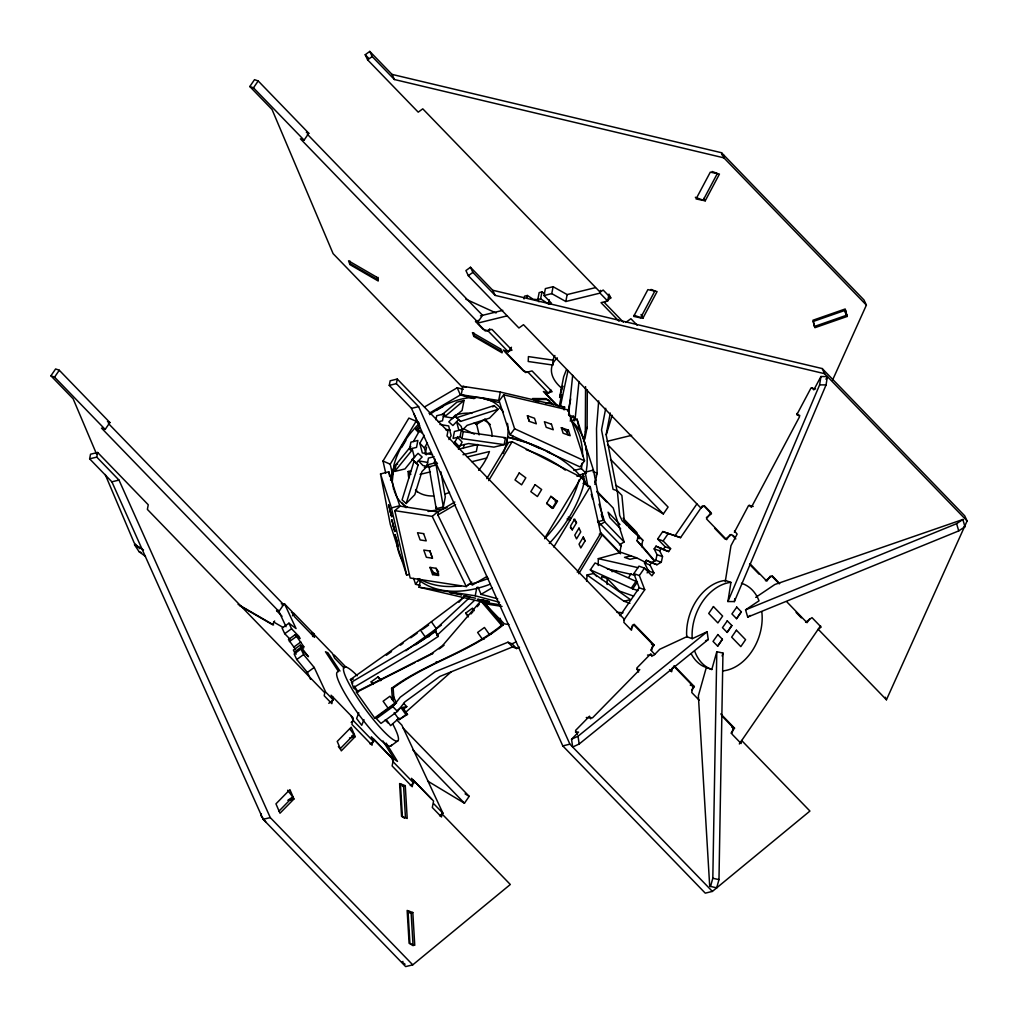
<?xml version="1.0" encoding="UTF-8"?>
<svg xmlns="http://www.w3.org/2000/svg" width="1018" height="1018" viewBox="0 0 1018 1018"><rect width="100%" height="100%" fill="white"/><g stroke="black" fill="none" stroke-linecap="round" stroke-linejoin="round"><path stroke-width="1.5" d="M583.683 440.425L585.325 431.963L585.566 386.649M583.505 441.418L584.917 438.669L587.106 427.382L587.322 389.881M598.215 565.499L598.304 558.653L621.044 552.38L636.581 557.8L646.29 562.75M601.651 579.547L601.689 576.544L607.173 578.504L619.249 591L633.59 596.103M607.11 584.485L607.173 578.504M709.699 886.22L710.5 886.5L712.816 878.267L716.799 651.711L722.958 653.06L718.975 879.616L716.659 887.861L709.699 886.22L698.373 695.765L706.454 667.006M349.963 261.079L349.848 263.535L378.085 279.899L378.187 277.443M473.828 332.873L473.726 335.329L501.963 351.681M586.61 581.291L587.068 574.979L593.659 573.478L630.549 599.704L623.97 601.218L587.068 574.979M295.449 649.268L288.463 639.571L295.296 634.608L303.746 646.583L303.631 648.021L300.195 645.119L293.362 650.095L296.111 654.218M598.686 400.901L596.51 428.654L597.108 472.95L594.881 484.403M568.604 414.899L572.676 375.349M575.068 419.48L578.975 381.508M578.479 475.19L586.024 473.332L581.443 468.598L582.118 463.203M586.024 473.332L587.055 465.251A110.466 70.56 -44.1 0 0 572.307 421.465M725.249 581.774L730.975 545.686L737.121 534.119L734.5 530.9M812.071 387.756L813.827 389.894L820.941 376.52L827.392 376.571L826.069 384.919L734.36 601.587L727.908 601.536L730.937 582.423L725.452 580.464L723.162 580.731A45.632 33.467 -70.4 0 0 686.603 634.15L686.781 636.721L692.265 638.668L707.116 631.771L708.248 639.558L579.166 744.018L572.676 747.021L571.543 739.233L578.529 732.12L575.424 731.942M734.36 601.587L734.831 598.635M727.908 601.536L819.617 384.868L820.941 376.52M486.96 576.455L472.199 585.134L437.88 514.981L438.504 511.634L454.83 502.039M328.789 703.298L333.344 699.99L331.104 695.205L353.195 717.957L351.935 724.422L372.028 745.189L373.288 738.724L393.381 759.492L392.121 765.956L412.214 786.723L413.473 780.259L433.566 801.026L432.306 807.49L441.481 816.97L442.066 813.967L510.311 884.489L412.761 964.848L405.648 966.591L263.166 819.337L111.878 481.819L89.635 458.838L90.538 454.219L97.652 452.476L148.259 504.775L147.368 509.394L324.78 692.749L324.195 695.752L331.843 703.654L333.102 697.19M412.761 964.848L270.279 817.594L118.991 480.076L96.748 457.095L97.652 452.476M721.558 715.565L733.189 727.577L731.929 734.042L741.104 743.522L741.689 740.531L809.934 811.053L712.384 891.412L705.27 893.155L562.789 745.901L411.501 408.383L389.258 385.402L390.161 380.783L397.274 379.04L447.882 431.339L446.991 435.959L624.403 619.313L623.818 622.316L631.465 630.206L632.471 625.039M712.384 891.412L569.902 744.158L418.614 406.64L396.371 383.646L397.274 379.04M414.962 456.675L404.999 468.929L394.742 471.436L396.091 464.513L410.788 446.457M409.567 449.078L410.903 442.156L417.876 440.45L416.54 447.373L409.567 449.078L411.399 450.974L394.742 471.436M425.219 454.155L426.555 447.233M440.934 471.868L445.273 496.975L443.326 506.951L436.213 508.695L428.985 466.778L427.14 464.882L428.463 458.087L434.164 456.7M435.908 419.798L436.697 415.726L443.823 413.982L445.655 415.878L464.03 400.443L462.096 410.419L452.183 418.742M443.326 506.951L436.098 465.035L434.266 463.139L435.055 459.067M443.823 413.982L442.499 420.778L438.224 421.821M436.213 508.695L436.506 507.168M557.215 405.342L545.572 393.317L552.163 391.701L532.058 370.934L525.479 372.55L505.386 351.783L512.029 350.154L491.936 329.387L485.293 331.015L477.646 323.113L478.193 320.339M460.06 436.709L461.409 429.774L454.435 431.492L453.086 438.414L460.06 436.709L461.892 438.605L504.164 444.624L505.513 437.689L463.241 431.67L461.409 429.774M461.892 438.605L463.241 431.67M463.457 447.996L464.132 444.535M524.028 298.948L524.563 296.174L527.362 295.487L533.088 299.216L537.364 299.623M526.815 298.261L527.362 295.487M503.134 453.494A68.524 43.774 -44.1 0 0 506.264 444.102L507.613 437.18A68.282 43.621 -44.1 0 0 507.486 423.348M587.857 486.668A102.385 58.141 11 0 0 550.254 452.717L527.591 442.792A102.869 58.42 11 0 0 507.727 437.155L506.277 444.102M538.967 301.812L537.809 299.521L539.158 292.599L541.958 291.911L544.579 293.629M537.809 299.521L540.609 298.847L541.958 291.911M540.609 298.847L548.498 303.975L551.501 303.249L544.032 295.525L545.381 288.603L553.105 286.707L567.153 294.584L595.403 287.649M548.498 303.975L549.313 299.826M544.032 295.525L551.756 293.629L553.105 286.707M551.756 293.629L565.817 301.506L567.153 294.584M568.528 411.539L569.126 408.447M618.995 321.23L601.014 302.651L607.657 301.023L600.009 293.12L600.544 290.346M607.657 301.023L608.993 294.1M605.735 408.294L601.536 429.914L613.078 489.353L617.315 490.701L621.896 495.435L624.25 520.122L626.77 525.53M610.316 413.028L606.117 434.648L617.073 491.045M619.809 552.469L621.158 545.533M672.402 667.872L671.651 671.74L669.539 669.564M500.538 604.832L483.372 602.211L419.047 587.182L420.434 580.184M474.897 398.382L461.218 394.742L462.872 386.344L500.322 392.07L564.646 407.098L564.099 409.898M500.322 392.07L498.667 400.481L461.218 394.742M499.545 602.274L475.215 595.784L476.882 587.386M559.073 407.175L561.605 394.869L560.511 395.239M560.447 406.08L568.019 370.527M568.069 411.285L570.704 398.929M654.421 561.109L637.077 540.787L638.222 535.519L622.189 520.783L619.669 515.388L617.315 490.701M654.93 561.071L641.658 545.521L642.816 540.253L638.222 535.519M652.551 562.152L655.783 560.294L657.043 554.683L654.167 548.88L656.012 546.182L668.61 551.578L670.607 548.677L663.138 540.952L657.641 539.006L662.769 531.549L680.571 537.631L702.395 505.882M651.482 562.763L656.966 564.71L661.267 562.254L662.527 556.63L659.651 550.827L654.167 548.88M578.975 479.923L578.249 482.85A110.466 70.56 -44.1 0 1 544.681 538.751M691.26 653.887A45.632 33.467 -70.4 0 0 703.438 666.383L711.798 669.5L716.799 651.711M722.131 656.025L722.958 653.06M606.283 434.762L612.174 415.306M412.214 459.347L416.286 463.012L422.152 457.006L418.08 453.341L412.214 459.347L414.046 461.243L402.085 499.863L406.157 503.528L414.784 494.71L421.948 471.576L427.331 466.053M406.157 503.528L418.131 464.908L416.286 463.012M261.397 813.84L260.799 815.405L265.94 822.213M358.807 712.816L356.618 718.504L361.746 725.312L363.935 719.624M566.428 369.687L563.641 376.825L559.62 397.529L562.763 386.013L560.969 390.607M585.325 431.963L587.106 427.382M596.204 475.241L597.108 472.95L592.972 471.881M594.868 482.163L595.759 479.872M394.64 465.71L392.604 470.405A102.385 58.141 11 0 0 391.23 477.582M393.292 472.632L391.256 477.327A102.385 58.141 11 0 0 390.518 480.165M832.559 380.096L866.382 305.107L863.989 299.979L721.507 152.725L392.019 74.39L369.776 51.409L365.22 54.73L367.613 59.846L418.22 112.158L422.775 108.837L600.187 292.191L603.152 290.041L610.787 297.943L604.412 302.575L623.449 322.261M805.607 622.265L811.982 617.621L821.157 627.101L818.192 629.251L886.436 699.786L967.1 520.949L964.708 515.821L822.226 368.567L492.725 290.245L470.481 267.263L465.926 270.572L468.318 275.7L518.938 328L523.494 324.691L700.906 508.046L703.871 505.895L711.506 513.785L706.403 517.5M642.829 318.316L657.094 291.555L647.881 289.621L633.654 316.394L642.829 318.316L641.035 314.473M705.207 200.839L719.446 174.078L710.297 172.157L696.058 198.917L705.207 200.839L704.011 198.281M734.372 532.236L748.599 505.475L753.205 506.442M825.967 379.243L827.392 376.571M419.467 430.792L413.435 441.532M432.523 454.664L422.317 452.921L419.823 443.263L424.277 435.335M426.198 454.906L424.417 448.009L427.382 442.715M448.913 439.56L451.139 435.589L448.645 425.944L439.903 424.442M274.631 620.98L272.519 624.708L239.726 605.71M385.695 473.077L382.997 461.027L408.88 418.08L416.12 421.248L419.314 424.684M392.592 474.732L390.238 464.195L416.12 421.248M401.652 447.487L405.877 440.476M486.795 478.651L508.631 442.41L512.118 441.697L581.354 477.391L544.923 537.848M488.665 480.623L512.118 441.697M546.641 503.363L550.878 496.351L557.457 501.225L553.232 508.236L546.641 503.363L552.227 508.44L556.452 501.429L550.878 496.351M553.83 546.997L590.249 486.579L583.009 483.41M572.269 529.844L576.506 522.832L574.725 519.065L570.5 526.077L572.269 529.844L570.334 527.502M583.263 537.173L579.026 544.185L580.807 547.964L585.032 540.952L583.263 537.173L585.032 540.952M577.244 572.18L600.709 533.254L590.249 486.579M578.771 573.758L602.236 534.832L620.56 553.767M516.622 648.542L512.563 646.939L439.891 676.423L404.833 701.924L397.465 711.417L380.986 723.416L376.406 718.67L392.872 706.683L400.252 697.177L435.297 671.676L507.982 642.205L512.041 643.809L516.622 648.542L519.498 647.181M96.583 454.117L73.143 398.801L50.9 375.807L55.621 368.949L59.286 370.247L109.893 422.546L105.172 429.418L101.507 428.12L278.932 611.474L283.653 604.603L108.442 423.526M462.325 387.196L333.102 253.635L272.048 109.511L249.804 86.53L254.525 79.659L258.19 80.956L308.798 133.269L304.077 140.128L300.412 138.83L477.836 322.184L482.557 315.313L307.347 134.236M50.9 375.807L54.565 377.118L59.286 370.247M249.804 86.53L253.469 87.828L258.19 80.956M292.459 615.775L294.037 613.485L314.129 634.252L312.564 636.53M477.836 322.184L475.457 321.344L483.092 329.234L488.22 331.066L489.798 328.776M550.865 389.932L548.498 393.368L528.406 372.601L523.29 370.768L503.197 350.001L508.313 351.834L511.469 347.253M590.338 569.838L595.072 562.967L637.433 581.991L632.712 588.862L590.338 569.838L596.764 576.468M427.713 781.099L464.45 803.215L469.183 796.343L403.141 728.086M615.737 485.255L663.354 513.925L668.088 507.053L607.542 444.497M628.768 577.231L631.122 573.796M623.779 620.204L644.738 589.727L639.253 587.78L633.858 573.605L638.986 566.148L644.47 568.108L651.94 575.819L653.938 572.918L649.968 564.926L644.483 562.967L646.328 560.282L656.966 564.71M644.738 589.727L639.342 575.564L644.47 568.108M663.138 540.952L668.266 533.496L680.571 537.631M631.605 587.717L636.326 580.845M649.968 564.926L651.825 562.229M659.651 550.827L661.509 548.142M647.117 572.905L648.441 570.971L644.483 562.967M670.607 548.677L665.11 546.73L663.112 549.618L668.61 551.578M620.038 615.712L639.253 587.78M675.074 535.672L696.91 503.923M630.562 629.366L634.087 624.238L654.18 645.005L650.655 650.133M730.122 534.552L726.597 539.68L706.505 518.913L710.908 512.512L704.354 505.742M670.747 670.913L674.234 665.823L694.34 686.59L691.718 690.408M717.881 634.57L713.033 641.404L717.741 646.188L722.462 639.317L717.754 634.532M727.323 620.84L722.475 627.661L727.196 632.445L731.917 625.574L727.196 620.789M736.778 607.097L731.917 613.93L736.638 618.715L741.359 611.843L736.65 607.059M717.614 646.137L722.335 639.266M727.068 632.394L731.789 625.536M736.51 618.664L741.231 611.793M770.321 576.073L766.821 581.163L749.91 563.679M731.026 733.215L734.525 728.125L720.769 713.923M809.641 618.88L807.019 622.698L786.914 601.931M739.322 743.967L820.559 625.828M547.188 451.852L580.018 466.918L584.536 460.861L568.146 409.974L503.681 394.831L499.151 400.888L510.082 434.813L540.049 448.569M510.082 434.813L514.612 428.769L503.681 394.831M420.167 585.388L415.56 584.307L419.174 579.471M566.581 432.586L568.388 430.169L561.338 427.687L563.119 433.223L570.182 435.704L568.388 430.169M393.317 696.274L396.435 702.942L376.151 717.69L374.599 717.957L356.198 691.947L431.416 653.696L442.55 645.59L480.84 600.938L501.543 625.319L503.096 625.052L482.392 600.658M471.016 613.943L473.077 611.525M477.226 606.69L479.287 604.285M428.654 636.848L433.872 630.88M458.927 602.249L463.101 597.477M418.703 432.103L415.764 429.456L419.76 425.371M415.764 429.456L419.849 431.39L418.016 429.494L420.014 427.458M454.677 415.84L448.811 421.859L452.883 425.524L458.749 419.505L460.581 421.401L498.171 409.261L494.086 405.597L456.509 417.736L454.677 415.84L460.581 421.401M461.65 430.881L467.046 425.371L489.556 418.093L498.171 409.261M492.776 406.945L494.086 405.597M355.218 736.612L341.284 750.877L337.225 741.448L351.185 727.208L355.218 736.612L349.53 738.012M278.817 811.282L292.79 797.043L287.649 790.235M349.759 728.913L354.035 734.576L340.076 748.815L338.37 746.55M293.935 798.99L279.988 813.229L275.954 803.851L289.914 789.624L293.935 798.99L288.247 800.39M355.944 690.089L353.488 687.583L425.537 644.89L438.122 636.479L434.622 630.206L468.585 598.546M437.015 635.334L474.375 600.505M399.094 718.135L390.619 725.643L387.005 720.591M406.233 711.798L451.419 671.664M441.977 414.733L456.917 402.186L464.03 400.443M394.793 510.654L400.201 506.137L437.651 511.876L432.243 516.393L394.793 510.654L410.165 577.995L466.333 586.597L471.741 582.08M570.284 418.996L573.541 416.286L574.585 420.879M438.605 571.874L436.111 568.324L429.99 567.382L432.586 574.61L434.762 572.803M571.543 739.233L578.033 736.23L707.116 631.771M352.877 683.027L350.408 679.54L420.358 629.989L463.928 597.273M405.864 650.731L441.418 625.077M501.543 625.319C468.611 652.271 425.842 663.011 391.586 688.321L392.414 699.722L393.966 699.455L393.139 688.053C427.395 662.731 470.163 651.991 503.096 625.052M367.613 59.846L372.168 56.537L369.776 51.409M468.318 275.7L472.874 272.379L470.481 267.263M625.79 322.426L630.893 318.71L637.23 325.264M282.291 605.595L284.569 603.941L292.204 611.831L294.444 616.615L314.537 637.383L312.31 632.598L332.402 653.365L334.604 658.112L344.122 667.948M284.569 603.941L296.06 628.577L288.959 623.169L282.126 628.144L284.722 633.705L290.054 639.228M284.722 633.705L291.555 628.742L288.959 623.169M289.392 641.582L296.238 636.606M293.986 646.964L300.819 641.989M294.304 652.093L301.137 647.13L300.195 645.119M301.468 648.237L303.746 646.583M301.137 647.13L308.467 656.712L301.01 648.988L294.164 653.963L296.76 659.524L307.36 672.427L310.554 679.26M296.76 659.524L303.606 654.549L301.01 648.988M307.36 672.427L314.206 667.452L303.606 654.549M372.97 684.414L371.176 681.869L378.009 676.894L381.139 680.139M468.382 616.908L465.684 613.103L472.517 608.128L474.324 610.673M439.152 648.924L442.868 646.226M351.159 722.411L353.437 720.757L351.197 715.972M374.599 717.957L394.882 703.209L396.435 702.942M397.605 710.17L401.016 707.675L405.953 714.649L407.505 714.381L402.568 707.408L406.806 706.657L403.675 703.413M403.395 709.139L406.806 706.657M394.182 712.651L399.12 719.624L405.953 714.649M407.505 714.381L399.12 719.624M370.107 744.005L373.53 741.524L371.315 736.778L391.408 757.545L393.622 762.291L413.715 783.058L410.305 785.54M391.027 745.825L397.86 740.85M439.56 815.787L442.983 813.293L401.856 725.147L396.753 719.879M765.409 580.731L771.797 576.086L779.19 583.747M402.963 961.399L401.97 962.125L405.1 964.224M386.407 655.236L391.536 651.558M400.507 645.132L403.064 643.3M410.763 637.802L417.164 633.209M415.7 644.776L436.098 630.257M422.279 629.557L428.629 625.077M755.712 597.388L774.876 584.485L962.837 519.498L964.962 526.713L958.74 530.9L747.708 617.073L745.57 609.858L759.034 600.798L757.507 597.35A45.632 33.467 -70.4 0 0 741.435 583.276M747.708 617.073L750.151 615.432M745.57 609.858L956.602 523.685L962.837 519.498M438.122 636.479L435.729 631.351L423.144 639.775L351.439 682.2L353.488 687.583M351.681 736.103L354.035 734.576M288.056 800.097L292.79 797.043M600.047 524.894L604.717 521.89L599.017 504.19M619.44 544.948L624.123 541.945L613.192 508.007L597.019 491.3M424.582 406.933L457.235 387.743L463.292 389.372M429.074 413.359L460.365 394.971L473.981 398.636M436.251 410.496L443.364 406.322M476.208 424.531L484.263 419.798M437.88 514.981L455.568 504.597M477.951 587.093L481.081 594.321L491.936 587.959M357.751 691.667L414.86 662.629M417.647 661.216L432.968 653.429L431.416 653.696M512.041 643.809L516.342 641.76M687.404 636.428L659.753 649.268L653.721 655.427L647.524 655.058M705.538 640.818L708.248 639.558M846.607 315.236L814.362 326.485L813.242 321.459L845.5 310.21L846.607 315.236L844.456 310.159M847.18 316.445L814.922 327.694L812.949 320.237L845.195 308.988L847.18 316.445L845.385 312.602M570.131 420.968L577.028 419.161L593.43 470.049L603.19 520.313L597.668 521.763M380.503 473.968L388.787 471.792L399.718 505.73L391.434 507.893L380.503 473.968L390.263 524.232L406.666 575.119L409.427 574.394M586.533 471.868L593.43 470.049M480.483 315.822L502.79 310.35M477.646 323.113L507.384 315.822M565.817 301.506L600.009 293.12M89.635 458.838L96.748 457.095M389.258 385.402L396.371 383.646M111.878 481.819L118.991 480.076M411.501 408.383L418.614 406.64M446.304 430.334L449.142 429.634M425.549 453.99L431.454 452.552M459.805 445.68L468.598 443.53L493.921 447.131L504.164 444.624M396.091 464.513L397.656 464.132M458.418 449.231L477.684 444.51L476.348 451.445L462.999 454.715M503.948 438.084L505.513 437.689M507.727 437.155L527.833 442.919A81.198 46.103 11 0 1 539.413 447.449L550.254 452.717M427.14 464.882L434.266 463.139M408.803 478.04A49.5 31.622 -44.1 0 1 408.231 471.512L411.068 470.736M424.341 467.491L428.756 466.397M467.326 456.942L489.442 451.534A49.691 31.749 -44.1 0 1 478.638 470.354M428.985 466.778L436.098 465.035M420.078 474.388L430.398 471.868M471.919 461.688L486.655 458.075M607.173 441.328L631.644 435.335M573.885 470.456L581.443 468.598M576.99 476.284L580.069 475.533L584.663 480.267L582.83 487.597A110.466 70.56 -44.1 0 1 549.262 543.485M263.166 819.337L270.279 817.594M562.789 745.901L569.902 744.158M402.415 786.354L405.266 785.654L407.213 818.472L401.563 816.372L399.603 783.555L405.266 785.654M409.961 913.235L412.812 912.535L414.759 945.353L409.096 943.253L407.149 910.436L412.812 912.535M631.084 555.841L624.505 557.355L629.989 559.302L636.581 557.8M611.907 571.632L616.399 570.602M555.141 501.696L557.457 501.225M490.943 634.176L489.391 634.443L484.453 627.47L477.62 632.445L482.557 639.419L484.11 639.151M442.55 645.59L444.102 645.323M435.831 662.222L437.384 661.942M350.408 679.54L353.31 679.031M391.586 688.321L393.139 688.053M389.589 707.917L388.049 708.184L383.112 701.211L389.945 696.236L394.882 703.209M730.937 582.423L728.646 582.678A45.632 33.467 -70.4 0 0 692.087 636.11L692.265 638.668M428.018 511.456L442.932 509A68.524 43.774 -44.1 0 0 447.029 507.613M545.661 403.039L551.616 403.064M819.617 384.868L826.069 384.919M636.657 669.475L639.762 669.653L592.476 717.881L586.279 717.512M616.946 612.238L623.016 612.811M552.952 360.143L528.418 356.593L528.215 361.492L552.736 365.042M558.488 406.157L564.646 407.098M569.075 415.599L573.541 416.286M429.876 550.992L423.755 550.051L426.351 557.279L432.472 558.208L429.876 550.992L432.472 558.208M438.745 573.999L434.152 573.299L429.99 567.382M432.586 574.61L438.707 575.539L436.111 568.324M419.047 587.182L475.215 595.784M469.82 596.803L463.699 595.874L475.584 598.228M502.065 606.41L484.899 603.789L504.304 623.83L509 624.556M443.339 416.438L452.552 418.029M445.948 429.431L450.312 430.181M427.624 462.414L418.411 460.836L423.004 465.582L430.678 466.893M815.583 388.965L811.002 387.998L796.776 414.771L799.817 415.408M712.816 878.267L718.975 879.616M598.304 558.653L638.159 567.7M607.402 568.947L634.99 575.208M599.297 534.157L602.236 534.832M372.168 56.537L394.411 79.519L723.9 157.854L866.382 305.107M472.874 272.379L495.117 295.373L824.618 373.695L967.1 520.949M498.362 402.454L484.924 398.547M483.397 398.751L491.058 400.647M462.872 386.344L465.913 387.145M481.081 594.321L497.726 598.8M632.712 588.862L638.057 590.605M527.464 415.777L534.514 418.258L536.308 423.806L529.245 421.325L527.464 415.777L529.245 421.325M306.354 132.391L308.798 133.269M964.173 526.433L964.962 526.713M548.498 393.368L543.383 391.536L557.126 405.749M662.769 531.549L668.266 533.496M657.043 554.683L662.527 556.63M655.783 560.294L661.267 562.254M645.819 569.431L648.797 570.5M648.441 570.971L653.938 572.918M633.858 573.605L639.342 575.564M623.97 601.218L629.926 603.33M107.45 421.681L109.893 422.546M651.444 644.025L654.18 645.005M690.217 685.127L694.34 686.59M731.777 727.157L734.525 728.125M281.273 603.763L283.653 604.603M291.479 612.569L294.037 613.485M278.932 611.474L276.552 610.622L282.011 616.272M311.572 633.336L314.129 634.252M715.858 887.569L716.659 887.861M721.686 154.609L724.282 155.589M712.18 171.495L717.372 173.454L703.145 200.215L695.345 197.288M651.011 289.443L654.918 290.919L640.678 317.68L634.189 315.236M711.798 669.5L708.935 668.33A45.632 33.467 -70.4 0 1 694.798 651.418M145.459 556.413L139.072 551.667L134.516 544.77L142.087 548.766M139.072 551.667L141.515 552.698M568.197 517.093L571.085 518.366M567.051 518.976L569.953 520.249M382.997 461.027L390.238 464.195M465.85 299.19L496.084 312.984M514.612 428.769L584.536 460.861M646.328 560.282L650.197 562.14M656.012 546.182L660.275 548.244M549.796 400.723L547.404 399.54L534.017 399.476L538.802 401.843M463.228 428.603L474.299 434.139M474.235 422.979L476.64 424.277M273.524 621.922L282.928 627.368M238.072 604.374L273.6 624.95M134.516 544.77L143.5 549.974M465.099 793.887L469.183 796.343M404.49 818.192L402.403 816.792L400.456 783.975L403.586 786.074L405.444 817.327M412.036 945.06L409.949 943.661L408.002 910.843L411.132 912.942L413.079 945.76M561.338 427.687L567.09 431.912L567.98 434.686M553.474 404.706L545.941 398.611L532.554 398.547L536.855 402.034M295.296 634.608L300.03 638.617L299.025 636.454L291.555 628.742M418.016 429.494L422.012 433.083M414.046 461.243L418.131 464.908M629.06 527.629L642.816 540.253M365.22 54.73L368.516 58.141M733.125 535.455L735.238 537.644M772.255 575.895L779.661 583.556M735.836 538.929L731.598 534.552L725.223 539.196L714.649 528.266M749.553 564.341L759.072 574.177M796.089 612.429L801.37 617.888M253.469 87.828L304.077 140.128M488.22 331.066L508.313 351.834M610.533 459.322L663.354 513.925M657.641 539.006L665.11 546.73M623.08 518.238L636.886 532.503L638.311 536.931M596.904 491.885L606.601 501.912M623.983 519.867L633.54 529.742M637.077 540.787L641.658 545.521M619.987 524.499L608.064 512.181L609.846 517.729L620.687 528.927M604.717 521.89L624.123 541.945M597.502 521.089L621.4 545.788M600.493 532.503L620.051 552.71M633.781 624.836L652.818 644.521L651.558 650.973L654.727 654.256M673.967 666.37L693.004 686.043L691.744 692.507L699.15 700.168M454.881 442.041L459.474 446.775M416.667 430.27L418.5 432.166M419.823 443.263L424.417 448.009M434.737 460.67L437.498 463.521M408.129 471.461L410.878 474.299M481.552 601.027L500.945 621.082L500.042 618.244M507.982 642.205L512.563 646.939M465.684 613.103L467.771 615.266M434.622 630.206L435.729 631.351M371.176 681.869L373.262 684.032M392.872 706.683L397.465 711.417M334.222 655.007L345.865 667.032M54.565 377.118L105.172 429.418M358.145 692.087L354.315 686.132M385.148 719.993L388.202 723.149M412.723 749.744L464.45 803.215M431.594 799.079L411.501 778.312L413.715 783.058M333.344 699.99L325.696 692.087L314.206 667.452M353.437 720.757L373.53 741.524M433.808 803.813L442.983 813.293M139.72 548.638L134.198 542.925L105.21 474.503M418.971 422.826L416.833 420.549L413.702 413.321M573.605 519.32L576.506 522.832M796.967 413.448L799.588 416.667L751.36 507.346L749.604 505.208M431.492 621.883L436.429 628.857M420.358 629.989L425.282 636.963M378.009 676.894L380.707 680.711M339.961 671.04L327.911 652.793L325.467 651.762L338.37 671.307M386.14 743.076L397.478 761.413L394.348 759.313L383.01 740.977M432.243 516.393L466.333 586.597M721.507 152.725L723.9 157.854M822.226 368.567L824.618 373.695M885.24 697.215L886.436 699.786M609.591 295.373L610.787 297.943M392.019 74.39L394.411 79.519M492.725 290.245L495.117 295.373M278.372 610.278L286.033 626.706M394.348 491.3L396.855 497.051A68.906 44.016 -44.1 0 0 407.582 507.397M457.235 387.743L460.365 394.971M651.953 656.457L650.807 653.772L636.848 668.012L638.579 672.058M590.682 718.861L589.537 716.176L575.577 730.415L577.308 734.436M389.958 511.125L391.752 516.66L388.647 504.953L391.752 516.66M393.113 525.924L394.895 531.472L391.803 519.765L394.895 531.472M639.469 538.509L638.528 535.557L638.986 538.624M641.378 544.414L642.32 547.366M585.655 448.009L587.437 453.544M601.294 514.408L603.19 520.313M584.561 482.557L583.67 479.783L584.332 482.876M413.652 578.402L415.56 584.307M956.602 523.685L958.74 530.9M462.337 430.779L461.218 426.427L456.624 421.694L458.876 430.398M412.086 448.467L414.339 457.171M476.309 422.89L479.16 434.89M577.028 419.161L579.115 428.324M391.434 507.893L406.666 575.119M582.958 473.612L585.146 483.894M582.754 475.47L583.365 478.345M585.146 472.225L587.806 485.93M388.787 471.792L389.678 476.36M393.724 489.862L392.274 481.463L393.979 465.035A68.524 43.774 -44.1 0 1 419.187 423.653M578.033 736.23L579.166 744.018M406.106 507.677A68.906 44.016 -44.1 0 1 402.25 503.07M499.838 408.078A68.906 44.016 -44.1 0 1 502.218 409.923M512.652 435.5A68.282 43.621 -44.1 0 1 512.538 438.669M483.537 420.014A49.958 31.914 -44.1 0 1 490.358 424.633M417.291 491.91A49.5 31.622 -44.1 0 1 415.789 489.582M429.685 414.619A68.524 43.774 -44.1 0 1 457.375 400.201A68.282 43.621 -44.1 0 1 485.357 398.789A68.906 44.016 -44.1 0 1 503.401 412.074M449.549 492.394A49.5 31.622 -44.1 0 1 445.006 494.01M433.592 495.982A49.5 31.622 -44.1 0 1 428.425 495.753A49.958 31.914 -44.1 0 1 415.471 490.18M455.25 415.128A49.5 31.622 -44.1 0 1 471.83 413.372M484.784 418.958A49.958 31.914 -44.1 0 1 486.68 420.892A49.5 31.622 -44.1 0 1 492.127 436.328M761.808 611.716A45.632 33.467 -70.4 0 1 722.691 670.913M392.604 723.76A45.632 7.559 54 0 1 386.904 734.474A45.632 7.559 54 0 1 347.762 681.271A45.632 7.559 54 0 1 357.28 675.748M391.548 744.921A45.632 7.559 54 0 1 358.298 713.809A45.632 7.559 54 0 1 338.154 671.816M561.872 388.316A45.632 25.908 11 0 1 557.355 357.891M552.863 364.991A45.632 25.908 11 0 1 554.899 355.498M526.242 449.714A102.818 58.382 11 0 1 548.906 459.64A102.385 58.141 11 0 1 565.27 470.1M591.229 494.239A102.385 58.141 11 0 1 592.514 498.782M570.742 419.963A110.466 70.56 -44.1 0 1 582.614 455.962M488.487 578.339A110.466 70.56 -44.1 0 1 468.14 584.599M461.078 585.795A110.466 70.56 -44.1 0 1 419.072 578.606M402.759 561.643A110.466 70.56 -44.1 0 1 396.664 543.192M490.142 584.23A110.466 70.56 -44.1 0 1 417.609 578.987M457.527 437.32L454.028 443.568L458.609 448.314L462.121 442.066L457.527 437.32M519.231 472.937L515.006 479.962L521.598 484.835L525.822 477.824L519.231 472.937M535.048 484.644L530.823 491.656L537.415 496.529L541.64 489.518L535.048 484.644M578.987 528.113L574.763 535.137L576.544 538.904L580.769 531.892L578.987 528.113M713.44 606.575L708.719 613.447L717.894 622.927L722.615 616.055L713.44 606.575M736.408 630.206L731.649 637.128L740.824 646.608L745.583 639.686L736.408 630.206M423.641 533.648L417.52 532.719L420.129 539.934L426.237 540.876L423.641 533.648M455.962 593.379L449.854 592.451L461.739 594.805L455.962 593.379M483.677 600.226L477.557 599.297L489.442 601.663L483.677 600.226M551.451 424.213L544.401 421.732L546.182 427.28L553.245 429.749L551.451 424.213M376.762 277.189L348.538 260.824L349.963 264.629L378.2 280.993L376.762 277.189M500.652 348.983L472.428 332.631L473.866 336.462L502.09 352.813L500.652 348.983M583.619 476.691L582.729 473.917L583.619 476.691M396.74 540.113L394.946 534.565L398.051 546.272L396.74 540.113"/></g></svg>
